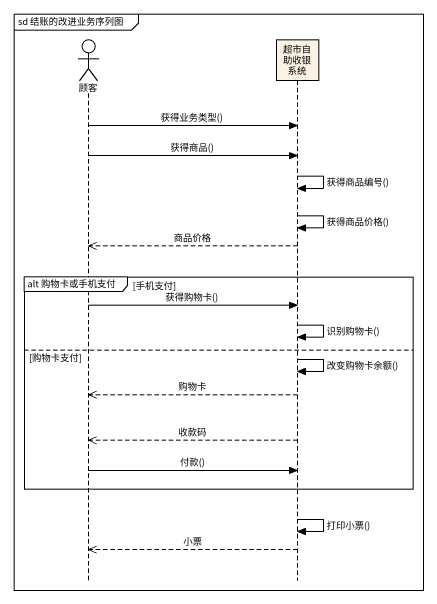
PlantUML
@startuml
mainframe sd 结账的改进业务序列图
hide footbox
actor 顾客
participant 超市自助收银系统

顾客 -> 超市自助收银系统 : 获得业务类型()
顾客 -> 超市自助收银系统 : 获得商品()
超市自助收银系统 -> 超市自助收银系统 : 获得商品编号()
超市自助收银系统 -> 超市自助收银系统 : 获得商品价格()
超市自助收银系统 -->> 顾客 : 商品价格
group alt 购物卡或手机支付 [手机支付]
  顾客 -> 超市自助收银系统 : 获得购物卡()
  超市自助收银系统 -> 超市自助收银系统 : 识别购物卡()
else 购物卡支付
  超市自助收银系统 -> 超市自助收银系统 : 改变购物卡余额()
  超市自助收银系统 -->> 顾客 : 购物卡
  超市自助收银系统 -->> 顾客 : 收款码
  顾客 -> 超市自助收银系统 : 付款()
end
超市自助收银系统 -> 超市自助收银系统 : 打印小票()
超市自助收银系统 -->> 顾客 : 小票
@enduml
